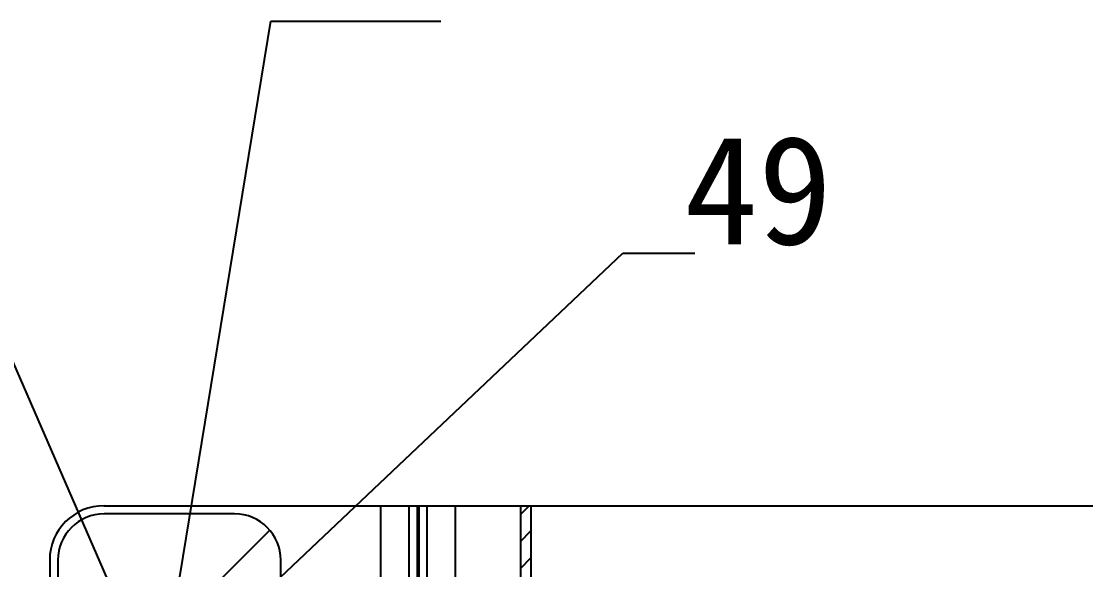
# Model space of a CAD drawing. Header units: millimetres. Extents: x 121 to 715, y 164 to 739.
# Drawn here: x 217.4 to 315.2, y 409.1 to 459.5 of the extents above; entities that cross this region are included whole.
import ezdxf

# ---------------------------------------------------------------- set-up
doc = ezdxf.new("R2010")
doc.units = ezdxf.units.MM
doc.layers.add('NW0323', color=7, linetype='Continuous')
doc.layers.add('標示線', color=3, linetype='Continuous', lineweight=0)
doc.styles.get("Standard").update_dxf_attribs({"font": ''})
doc.styles.get('Standard').set_extended_font_data('SimSun')
doc.dimstyles.new('ISO-25', dxfattribs={"dimtxt": 2.5, "dimasz": 2.5, "dimexe": 1.25, "dimexo": 0.625, "dimtad": 1, "dimtxsty": 'Standard', "dimcen": 2.5, "dimadec": 0, "dimazin": 0, "dimtfac": 1, "dimtmove": 0, "dimatfit": 3, "dimfxl": 1, "dimarcsym": 0})

# ---------------------------------------------------------------- blocks, each defined once
blk = doc.blocks.new('NW0323-A')
at = {"layer": 'NW0323', "color": 7}
for p, q in [((1985.181, 2860.738), (2007.791, 2860.738)), ((1985.181, 2860.738), (2007.791, 2860.738)), ((1987.581, 2860.588), (1985.181, 2860.588)), ((1984.181, 2859.738), (1984.181, 2848.138)), ((1984.181, 2859.738), (1984.181, 2848.138)), ((1984.331, 2859.738), (1984.331, 2848.138)), ((1988.431, 2848.138), (1988.431, 2859.738))]:
    blk.add_line(p, q, dxfattribs=at)
at = {"layer": 'NW0323', "color": 9}
for p, q in [((1990.27, 2847.138), (1990.27, 2860.738)), ((1990.27, 2847.138), (1990.27, 2860.738)), ((1990.792, 2847.138), (1990.792, 2860.738)), ((1990.942, 2847.138), (1990.942, 2860.738)), ((1990.965, 2860.738), (1990.965, 2847.138)), ((1991.114, 2860.738), (1991.114, 2847.138)), ((1991.637, 2860.738), (1991.637, 2847.138)), ((1991.637, 2860.738), (1991.637, 2847.138))]:
    blk.add_line(p, q, dxfattribs=at)
at = {"layer": 'NW0323', "color": 4}
for p, q in [((1992.834, 2860.738), (1992.834, 2847.138)), ((1993.034, 2847.138), (1993.034, 2860.738))]:
    blk.add_line(p, q, dxfattribs=at)
at = {"layer": 'NW0323', "color": 2}
for p, q in [((1992.834, 2860.579), (1992.993, 2860.738)), ((1984.331, 2856.394), (1988.227, 2860.291)), ((1992.834, 2860.081), (1993.034, 2860.281)), ((1992.834, 2859.583), (1993.034, 2859.783))]:
    blk.add_line(p, q, dxfattribs=at)
at = {"layer": 'NW0323', "color": 7}
for centre, radius, start, end in [((1985.181, 2859.738), 1, 90, 180), ((1985.181, 2859.738), 1, 90, 180), ((1985.181, 2859.738), 0.85, 90, 180), ((1987.581, 2859.738), 0.85, 0, 90)]:
    blk.add_arc(centre, radius, start, end, dxfattribs=at)

msp = doc.modelspace()

# ---------------------------------------------------------------- block references
at = {"layer": 'NW0323', "xscale": 5.000000000000034, "yscale": 5.000000000000034, "zscale": 5.000000000000034}
msp.add_blockref('NW0323-A', (-9700.92, -13888.718), dxfattribs=at)

# ---------------------------------------------------------------- texts
at = {"layer": '標示線', "color": 1, "insert": (278.297, 438.837), "char_height": 10, "attachment_point": 7}
msp.add_mtext('49', dxfattribs=at)

# ---------------------------------------------------------------- leaders
at = {"layer": '標示線', "color": 1, "annotation_type": 0, "has_hookline": 1, "hookline_direction": 0, "text_width": 12.5}
msp.add_leader([(231.432, 405.338), (240.308, 459.521), (242.808, 459.521)], dimstyle='ISO-25', dxfattribs=at)
at = {"layer": '標示線', "color": 1, "annotation_type": 0, "has_hookline": 1}
for points, hookline_direction in [([(234.407, 401.989), (272.672, 438.212), (277.672, 438.212)], 0), ([(228.007, 401.982), (213.188, 436.062), (208.188, 436.062)], 1)]:
    msp.add_leader(points, dimstyle='ISO-25', override={"dimasz": 5}, dxfattribs=dict(at, hookline_direction=hookline_direction))

doc.saveas('drawing.dxf')
